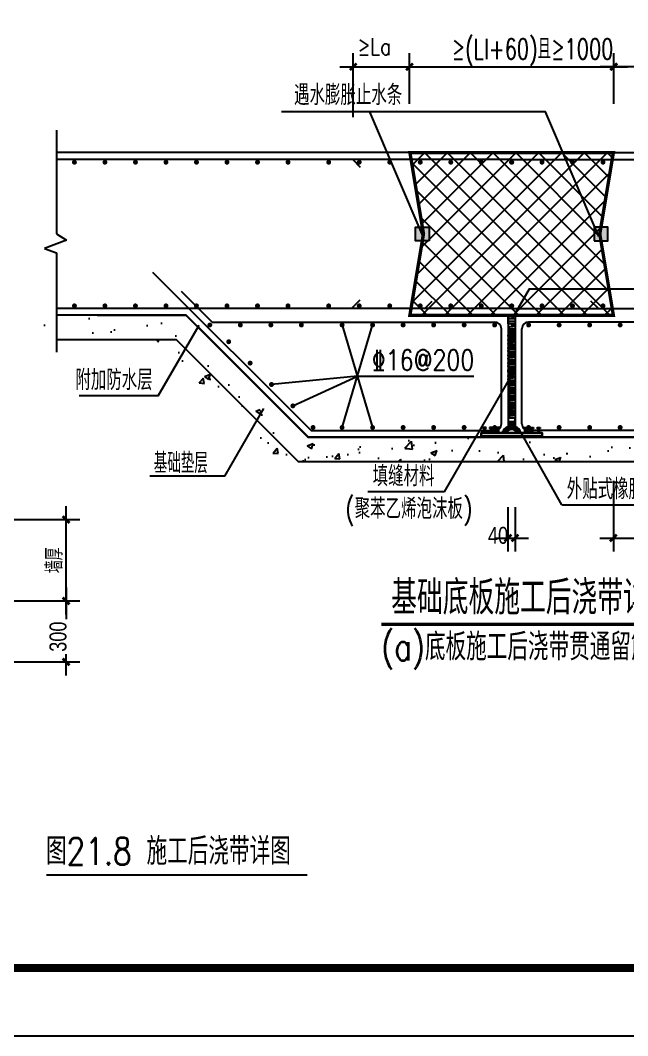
# Model space of a CAD drawing. Extents: x 1914156 to 2010983, y 1234267 to 1358917.
# Drawn here: x 1973324 to 1982281, y 1234267 to 1249247 of the extents above; entities that cross this region are included whole.
import ezdxf

# ---------------------------------------------------------------- set-up
doc = ezdxf.new("R2010")
doc.units = 0
doc.header["$LTSCALE"] = 30
doc.layers.get('0').update_dxf_attribs({"linetype": 'CONTINUOUS'})
for name, color, linetype in [('S-DIM&TEXT', 3, 'CONTINUOUS'), ('S-line', 7, 'CONTINUOUS'), ('S-LINE-THIN', 253, 'CONTINUOUS'), ('S-REBAR', 1, 'CONTINUOUS'), ('S-SECTION', 3, 'CONTINUOUS'), ('S-SOLID', 42, 'CONTINUOUS'), ('S-图名', 2, 'CONTINUOUS'), ('S-图名线', 1, 'CONTINUOUS'), ('s-图框', 7, 'CONTINUOUS'), ('图框', 85, 'CONTINUOUS')]:
    doc.layers.add(name, color=color, linetype=linetype)
doc.styles.add('TJ03', font='tj03-romans1.shx', dxfattribs={"width": 0.8, "bigfont": 'tj-hztxt1.shx'})
doc.styles.add('TJ1', font='tj-romans1.shx', dxfattribs={"width": 0.75, "bigfont": 'tjhztxt.shx'})
doc.dimstyles.new('D100', dxfattribs={"dimscale": 0, "dimtxt": 250, "dimasz": 100, "dimexe": 200, "dimexo": 50, "dimgap": 50, "dimtad": 1, "dimdec": 0, "dimzin": 0, "dimdsep": 46, "dimtxsty": 'TJ03', "dimblk": 'ARCHTICK', "dimblk1": 'ARCHTICK', "dimblk2": 'ARCHTICK', "dimsah": 1, "dimcen": 0, "dimdle": 200, "dimclrd": 256, "dimclre": 256, "dimclrt": 256, "dimadec": 0, "dimazin": 0, "dimtfac": 1, "dimtdec": 0, "dimtix": 1, "dimtmove": 2, "dimatfit": 3, "dimldrblk": 'ARCHTICK', "dimfxl": 0, "dimtolj": 1, "dimtzin": 0, "dimarcsym": 0})
pattern_1 = [(0, (1894931.064, 1214874.4186), (0, 6.985), [5.08, -1.905]), (90, (1894931.064, 1214874.4186), (-6.985, 4e-16), [5.08, -1.905])]
pattern_2 = [(180, (2066207.527, 1214874.4186), (0, 6.985), [5.08, -1.905]), (90, (2066207.527, 1214874.4186), (6.985, 4e-16), [5.08, -1.905])]

# ---------------------------------------------------------------- blocks, each defined once
blk = doc.blocks.new('TJAD_TK_A1')
at = {"layer": '图框'}
blk.add_line((500.38, 356.45), (1341.38, 356.45), dxfattribs=at)
at = {"layer": '图框', "const_width": 1.2}
blk.add_lwpolyline([(1331.38, 940.45), (525.38, 940.45), (525.38, 366.45), (1331.38, 366.45)], close=True, dxfattribs=at)
blk = doc.blocks.new('_ArchTick')
at = {"color": 0, "linetype": 'ByBlock', "const_width": 0.4}
blk.add_lwpolyline([(-0.5, -0.5), (0.5, 0.5)], dxfattribs=at)
blk = doc.blocks.new('*D187')
at = {"layer": 'S-DIM&TEXT', "lineweight": -2}
for p, q in [((1982070, 1242453), (1982070, 1241409)), ((1983570, 1242453), (1983570, 1241409)), ((1981870, 1241609), (1983770, 1241609))]:
    blk.add_line(p, q, dxfattribs=at)
at = {"layer": 'S-DIM&TEXT', "lineweight": -2, "xscale": 100, "yscale": 100, "zscale": 100, "rotation": 180}
blk.add_blockref('_ArchTick', (1982070, 1241609), dxfattribs=at)
at = {"layer": 'S-DIM&TEXT', "lineweight": -2, "xscale": 100, "yscale": 100, "zscale": 100}
blk.add_blockref('_ArchTick', (1983570, 1241609), dxfattribs=at)
at = {"layer": 'S-DIM&TEXT', "insert": (1982820, 1241784), "char_height": 250, "attachment_point": 5, "style": 'TJ03'}
blk.add_mtext('\\A1;500', dxfattribs=at)
blk = doc.blocks.new('DONUT1')
at = {"layer": 'S-REBAR', "const_width": 36}
blk.add_lwpolyline([(-18, 0, 1), (18, 0, 1)], format="xyb", close=True, dxfattribs=at)
blk = doc.blocks.new('*D188')
at = {"layer": 'S-DIM&TEXT', "lineweight": -2}
for p, q in [((1979063, 1248207), (1979063, 1248761)), ((1982076, 1248207), (1982076, 1248761)), ((1978863, 1248561), (1982276, 1248561))]:
    blk.add_line(p, q, dxfattribs=at)
at = {"layer": 'S-DIM&TEXT', "lineweight": -2, "xscale": 100, "yscale": 100, "zscale": 100, "rotation": 180}
blk.add_blockref('_ArchTick', (1979063, 1248561), dxfattribs=at)
at = {"layer": 'S-DIM&TEXT', "lineweight": -2, "xscale": 100, "yscale": 100, "zscale": 100}
blk.add_blockref('_ArchTick', (1982076, 1248561), dxfattribs=at)
blk = doc.blocks.new('*D189')
at = {"layer": 'S-DIM&TEXT', "lineweight": -2}
for p, q in [((1978234, 1247817), (1978234, 1248761)), ((1979063, 1248016), (1979063, 1248761)), ((1978034, 1248561), (1979263, 1248561))]:
    blk.add_line(p, q, dxfattribs=at)
at = {"layer": 'S-DIM&TEXT', "lineweight": -2, "xscale": 100, "yscale": 100, "zscale": 100, "rotation": 180}
blk.add_blockref('_ArchTick', (1978234, 1248561), dxfattribs=at)
at = {"layer": 'S-DIM&TEXT', "lineweight": -2, "xscale": 100, "yscale": 100, "zscale": 100}
blk.add_blockref('_ArchTick', (1979063, 1248561), dxfattribs=at)
blk = doc.blocks.new('*D190')
at = {"layer": 'S-DIM&TEXT', "lineweight": -2}
for p, q in [((1982076, 1248016), (1982076, 1248761)), ((1982905, 1247817), (1982905, 1248761)), ((1983105, 1248561), (1981876, 1248561))]:
    blk.add_line(p, q, dxfattribs=at)
at = {"layer": 'S-DIM&TEXT', "lineweight": -2, "xscale": 100, "yscale": 100, "zscale": 100, "rotation": 180}
blk.add_blockref('_ArchTick', (1982076, 1248561), dxfattribs=at)
at = {"layer": 'S-DIM&TEXT', "lineweight": -2, "xscale": 100, "yscale": 100, "zscale": 100}
blk.add_blockref('_ArchTick', (1982905, 1248561), dxfattribs=at)
blk = doc.blocks.new('*D193')
at = {"layer": 'S-DIM&TEXT', "lineweight": -2}
for p, q in [((1980515, 1242066), (1980515, 1241409)), ((1980620, 1242066), (1980620, 1241409)), ((1980315, 1241609), (1980820, 1241609))]:
    blk.add_line(p, q, dxfattribs=at)
at = {"layer": 'S-DIM&TEXT', "lineweight": -2, "xscale": 100, "yscale": 100, "zscale": 100, "rotation": 180}
blk.add_blockref('_ArchTick', (1980515, 1241609), dxfattribs=at)
at = {"layer": 'S-DIM&TEXT', "lineweight": -2, "xscale": 100, "yscale": 100, "zscale": 100}
blk.add_blockref('_ArchTick', (1980620, 1241609), dxfattribs=at)
at = {"layer": 'S-DIM&TEXT', "insert": (1980369, 1241647), "char_height": 250, "attachment_point": 5, "style": 'TJ03'}
blk.add_mtext('\\A1;40', dxfattribs=at)
blk = doc.blocks.new('*D168')
at = {"layer": 'S-DIM&TEXT', "lineweight": -2}
for p, q in [((1974000, 1240881), (1974000, 1240411)), ((1974000, 1239581), (1974000, 1239896)), ((1970381, 1239781), (1974200, 1239781))]:
    blk.add_line(p, q, dxfattribs=at)
at = {"layer": 'S-DIM&TEXT', "lineweight": -2, "xscale": 100, "yscale": 100, "zscale": 100}
for p, rotation in [((1974000, 1240681), 90), ((1974000, 1239781), 270)]:
    blk.add_blockref('_ArchTick', p, dxfattribs=dict(at, rotation=rotation))
at = {"layer": 'S-DIM&TEXT', "insert": (1973881, 1240154), "char_height": 250, "attachment_point": 5, "rotation": 90, "style": 'TJ03'}
blk.add_mtext('\\A1;300', dxfattribs=at)
blk = doc.blocks.new('*D169')
at = {"layer": 'S-DIM&TEXT', "lineweight": -2}
for p, q in [((1974000, 1240481), (1974000, 1242081)), ((1973195, 1241881), (1974200, 1241881)), ((1973195, 1240681), (1974200, 1240681))]:
    blk.add_line(p, q, dxfattribs=at)
at = {"layer": 'S-DIM&TEXT', "lineweight": -2, "xscale": 100, "yscale": 100, "zscale": 100}
for p, rotation in [((1974000, 1241881), 90), ((1974000, 1240681), 270)]:
    blk.add_blockref('_ArchTick', p, dxfattribs=dict(at, rotation=rotation))
at = {"layer": 'S-DIM&TEXT', "insert": (1973825, 1241281), "char_height": 250, "attachment_point": 5, "rotation": 90, "style": 'TJ03'}
blk.add_mtext('\\A1;墙厚', dxfattribs=at)

msp = doc.modelspace()

# ---------------------------------------------------------------- hatches: boundary and pattern name
at = {"layer": 'S-SOLID'}
h = msp.add_hatch(dxfattribs=at)
h.set_pattern_fill('ANSI37', color=256, scale=75, style=0)
h.set_pattern_definition([(45, (1899136.6, 1402875.36), (-168.3798, 168.3798), []), (135, (1899136.6, 1402875.36), (-168.3798, -168.3798), [])])
h.paths.add_polyline_path([(1980569.7, 1244895.4), (1982069.7, 1244895.4), (1981869.7, 1246095.6), (1982069.7, 1247295.6), (1980569.7, 1247295.6), (1979069.7, 1247295.6), (1979269.6, 1246095.6), (1979069.7, 1244895.4)])
h = msp.add_hatch(dxfattribs=at)
h.set_pattern_fill('AR-CONC', color=256, scale=50, style=0)
h.set_pattern_definition([(50, (1899136.6, 1402875), (9109.23, -796.95), [952.5, -10477.5]), (355, (1899137, 1402875), (-1762.14, 9552.83), [762, -8382]), (100.451, (1899896, 1402809), (7347.13, 8755.83), [809.5, -8904.5]), (46.184, (1899137, 1405415), (13553.95, -2102.1), [1428.75, -15716.25]), (96.636, (1900266, 1405240), (11870.2, 12371.3), [1214.25, -13356.75]), (351.184, (1899137, 1405415), (11870.2, 12371.3), [1143, -12573]), (21, (1900406.6, 1404780), (7580.74, -5113.28), [952.5, -10477.5]), (326, (1900407, 1404780), (3090.1, 9209.4), [762, -8382]), (71.4514, (1901038, 1404354), (10670.82, 4096.14), [809.5, -8904.5]), (37.5, (1899136.6, 1402875.4), (154.43, 4227.75), [0, -8280.4, 0, -8509, 0, -8413.75]), (7.5, (1899136.6, 1402875.4), (3340.98, 5009.03), [0, -4851.4, 0, -8089.9, 0, -3206.75]), (327.5, (1896304.5, 1402875.4), (6779.53, -286.44), [0, -3175, 0, -9906, 0, -13144.5]), (317.5, (1895034.5, 1402875.4), (7406.46, 1271.32), [0, -4127.5, 0, -6578.6, 0, -9334.5])])
h.paths.add_polyline_path([(1980569.7, 1243095.6), (1977269.7, 1243095.6), (1975469.7, 1244895.4), (1973555.8, 1244895.4), (1973556.1, 1244535.4), (1975320.6, 1244535.6), (1977120.6, 1242735.6), (1980569.7, 1242735.6), (1984018.8, 1242735.6), (1985818.7, 1244535.6), (1987583.3, 1244535.4), (1987583.5, 1244895.4), (1985669.6, 1244895.4), (1983869.6, 1243095.6)])
h = msp.add_hatch(dxfattribs=at)
h.set_pattern_fill('AR-CONC', color=256, scale=5, style=0)
h.set_pattern_definition([(50, (1899136.6, 1402875.36), (910.9233, -79.6954), [95.25, -1047.75]), (355, (1899136.6, 1402875.4), (-176.214, 955.283), [76.2, -838.2]), (100.451, (1899212.5, 1402868.7), (734.7125, 875.5834), [80.95, -890.45]), (46.1842, (1899136.6, 1403129.4), (1355.395, -210.2116), [142.875, -1571.625]), (96.6356, (1899249.6, 1403111.8), (1187.021, 1237.128), [121.425, -1335.675]), (351.184, (1899136.6, 1403129.4), (1187.023, 1237.126), [114.3, -1257.3]), (21, (1899263.6, 1403065.86), (758.0744, -511.3276), [95.25, -1047.75]), (326, (1899263.6, 1403065.9), (309.01, 920.94), [76.2, -838.2]), (71.4514, (1899326.8, 1403023.25), (1067.0825, 409.6143), [80.95, -890.45]), (37.5, (1899136.6, 1402875.36), (15.443, 422.7752), [0, -828.04, 0, -850.9, 0, -841.375]), (7.5, (1899136.6, 1402875.36), (334.0983, 500.9029), [0, -485.14, 0, -808.99, 0, -320.675]), (327.5, (1898853.4, 1402875.36), (677.953, -28.6437), [0, -317.5, 0, -990.6, 0, -1314.45]), (317.5, (1898726.4, 1402875.36), (740.646, 127.1325), [0, -412.75, 0, -657.86, 0, -933.45])])
h.paths.add_polyline_path([(1980569.7, 1243095.6), (1977269.7, 1243095.6), (1975469.7, 1244895.4), (1973555.8, 1244895.4), (1973556.1, 1244535.4), (1975320.6, 1244535.6), (1977120.6, 1242735.6), (1980569.7, 1242735.6), (1984018.8, 1242735.6), (1985818.7, 1244535.6), (1987583.3, 1244535.4), (1987583.5, 1244895.4), (1985669.6, 1244895.4), (1983869.6, 1243095.6)])
h = msp.add_hatch(dxfattribs=at)
h.set_pattern_fill('DOTS', color=4, scale=100, style=0)
h.set_pattern_definition([(180, (2036986.617, 1320760.2266), (-3.125, 6.25), [0, -6.25])])
h.paths.add_polyline_path([(1980517, 1244885.6), (1980622.3, 1244885.6), (1980622.3, 1244764.4), (1980595.3, 1244764.4), (1980583.7, 1244767.7), (1980554, 1244764.4), (1980517, 1244764.4)])
h = msp.add_hatch(dxfattribs=at)
h.set_pattern_fill('DOTS', color=4, scale=100, style=0)
h.set_pattern_definition([(7e-15, (1924152.724, 1320760.2266), (3.125, 6.25), [0, -6.25])])
h.paths.add_polyline_path([(1980622.3, 1244885.6), (1980517, 1244885.6), (1980517, 1244764.4), (1980544.1, 1244764.4), (1980555.6, 1244767.7), (1980585.3, 1244764.4), (1980622.3, 1244764.4)])
h = msp.add_hatch(dxfattribs=at)
h.set_pattern_fill('ANGLE', color=256, style=0)
h.set_pattern_definition(pattern_1)
h.paths.add_polyline_path([(1980192.5, 1243238.6), (1980145.9, 1243238.6), (1980145.9, 1243223), (1980192.5, 1243223)])
h = msp.add_hatch(dxfattribs=at)
h.set_pattern_fill('ANGLE', color=256, style=0)
h.set_pattern_definition(pattern_1)
h.paths.add_polyline_path([(1980176.9, 1243223), (1980161.5, 1243223), (1980161.5, 1243160.6), (1980176.9, 1243160.6)])
h = msp.add_hatch(dxfattribs=at)
h.set_pattern_fill('ANGLE', color=256, style=0)
h.set_pattern_definition(pattern_1)
h.paths.add_polyline_path([(1980345.9, 1243238.6), (1980345.9, 1243223), (1980392.7, 1243223), (1980392.7, 1243238.6)])
h.paths.add_polyline_path([(1980345.7, 1243238.6), (1980345.7, 1243223), (1980392.5, 1243223), (1980392.5, 1243238.6)])
h.paths.add_polyline_path([(1980292.5, 1243238.6), (1980245.7, 1243238.6), (1980245.7, 1243223), (1980292.5, 1243223)])
h.paths.add_polyline_path([(1980292.7, 1243238.6), (1980245.9, 1243238.6), (1980245.9, 1243223), (1980292.7, 1243223)])
edge = h.paths.add_edge_path()
edge.add_line((1980377.1, 1243223), (1980377.1, 1243160.6))
edge.add_line((1980361.5, 1243223), (1980361.5, 1243160.6))
edge.add_line((1980376.9, 1243223), (1980376.9, 1243160.6))
edge.add_line((1980361.3, 1243223), (1980361.3, 1243160.6))
edge.add_line((1980261.3, 1243223), (1980261.3, 1243160.6))
edge.add_line((1980276.9, 1243223), (1980276.9, 1243160.6))
edge.add_line((1980261.5, 1243223), (1980261.5, 1243160.6))
edge.add_line((1980277.1, 1243223), (1980277.1, 1243160.6))
h = msp.add_hatch(dxfattribs=at)
h.set_pattern_fill('ANGLE', color=256, style=0)
h.set_pattern_definition(pattern_1)
h.paths.add_polyline_path([(1980292.5, 1243238.6), (1980245.9, 1243238.6), (1980245.9, 1243223), (1980292.5, 1243223)])
h = msp.add_hatch(dxfattribs=at)
h.set_pattern_fill('ANGLE', color=256, style=0)
h.set_pattern_definition(pattern_1)
h.paths.add_polyline_path([(1980276.9, 1243223), (1980261.5, 1243223), (1980261.5, 1243160.6), (1980276.9, 1243160.6)])
h = msp.add_hatch(dxfattribs=at)
h.set_pattern_fill('ANGLE', color=256, style=0)
h.set_pattern_definition(pattern_1)
h.paths.add_polyline_path([(1980392.5, 1243238.6), (1980345.9, 1243238.6), (1980345.9, 1243223), (1980392.5, 1243223)])
h = msp.add_hatch(dxfattribs=at)
h.set_pattern_fill('ANGLE', color=256, style=0)
h.set_pattern_definition(pattern_1)
h.paths.add_polyline_path([(1980376.9, 1243223), (1980361.5, 1243223), (1980361.5, 1243160.6), (1980376.9, 1243160.6)])
h = msp.add_hatch(dxfattribs=at)
h.set_pattern_fill('ANGLE', color=256, style=0)
h.set_pattern_definition(pattern_1)
h.paths.add_polyline_path([(1980597.6, 1243257.9), (1980591.8, 1243257.9), (1980564.1, 1243257.9), (1980541, 1243257.9, 0.2663174), (1980427.9, 1243160.6), (1980482.7, 1243160.6, -0.5773503), (1980655.9, 1243160.6), (1980710.7, 1243160.6, 0.2663174)])
h = msp.add_hatch(dxfattribs=at)
h.set_pattern_fill('ANGLE', color=256, style=0)
h.set_pattern_definition(pattern_2)
h.paths.add_polyline_path([(1980792.7, 1243238.6), (1980792.7, 1243223), (1980745.9, 1243223), (1980745.9, 1243238.6)])
h.paths.add_polyline_path([(1980792.9, 1243238.6), (1980792.9, 1243223), (1980746.1, 1243223), (1980746.1, 1243238.6)])
h.paths.add_polyline_path([(1980846.1, 1243238.6), (1980892.9, 1243238.6), (1980892.9, 1243223), (1980846.1, 1243223)])
h.paths.add_polyline_path([(1980845.9, 1243238.6), (1980892.7, 1243238.6), (1980892.7, 1243223), (1980845.9, 1243223)])
edge = h.paths.add_edge_path()
edge.add_line((1980761.5, 1243223), (1980761.5, 1243160.6))
edge.add_line((1980777.1, 1243223), (1980777.1, 1243160.6))
edge.add_line((1980761.7, 1243223), (1980761.7, 1243160.6))
edge.add_line((1980777.3, 1243223), (1980777.3, 1243160.6))
edge.add_line((1980877.3, 1243223), (1980877.3, 1243160.6))
edge.add_line((1980861.7, 1243223), (1980861.7, 1243160.6))
edge.add_line((1980877.1, 1243223), (1980877.1, 1243160.6))
edge.add_line((1980861.5, 1243223), (1980861.5, 1243160.6))
h = msp.add_hatch(dxfattribs=at)
h.set_pattern_fill('ANGLE', color=256, style=0)
h.set_pattern_definition(pattern_2)
h.paths.add_polyline_path([(1980746.1, 1243238.6), (1980792.7, 1243238.6), (1980792.7, 1243223), (1980746.1, 1243223)])
h = msp.add_hatch(dxfattribs=at)
h.set_pattern_fill('ANGLE', color=256, style=0)
h.set_pattern_definition(pattern_2)
h.paths.add_polyline_path([(1980761.7, 1243223), (1980777.1, 1243223), (1980777.1, 1243160.6), (1980761.7, 1243160.6)])
h = msp.add_hatch(dxfattribs=at)
h.set_pattern_fill('ANGLE', color=256, style=0)
h.set_pattern_definition(pattern_2)
h.paths.add_polyline_path([(1980846.1, 1243238.6), (1980892.7, 1243238.6), (1980892.7, 1243223), (1980846.1, 1243223)])
h = msp.add_hatch(dxfattribs=at)
h.set_pattern_fill('ANGLE', color=256, style=0)
h.set_pattern_definition(pattern_2)
h.paths.add_polyline_path([(1980861.7, 1243223), (1980877.1, 1243223), (1980877.1, 1243160.6), (1980861.7, 1243160.6)])
h = msp.add_hatch(dxfattribs=at)
h.set_pattern_fill('ANGLE', color=256, style=0)
h.set_pattern_definition(pattern_2)
h.paths.add_polyline_path([(1980946.1, 1243238.6), (1980992.7, 1243238.6), (1980992.7, 1243223), (1980946.1, 1243223)])
h = msp.add_hatch(dxfattribs=at)
h.set_pattern_fill('ANGLE', color=256, style=0)
h.set_pattern_definition(pattern_2)
h.paths.add_polyline_path([(1980961.7, 1243223), (1980977.1, 1243223), (1980977.1, 1243160.6), (1980961.7, 1243160.6)])
h = msp.add_hatch(dxfattribs=at)
h.set_pattern_fill('ANGLE', color=256, style=0)
h.set_pattern_definition([(0, (1894931.439, 1214859.4186), (0, 6.985), [5.08, -1.905]), (90, (1894931.439, 1214859.4186), (-6.985, 4e-16), [5.08, -1.905])])
h.paths.add_polyline_path([(1981019.3, 1243110.6), (1980119.3, 1243110.6), (1980119.3, 1243160.6), (1981019.3, 1243160.6)])

# ---------------------------------------------------------------- linework, layer by layer
at = {"layer": 'S-DIM&TEXT'}
for p, q in [((1975358.9, 1243707.2), (1975960.3, 1244748.9)), ((1978294.2, 1243995.6), (1977028.2, 1243873.9)), ((1977343.6, 1243558.6), (1978294.2, 1243995.6)), ((1978294.2, 1243995.6), (1980012.2, 1243995.6)), ((1975358.9, 1243707.2), (1974191, 1243707.2)), ((1976338.4, 1242519.2), (1976917.5, 1243522.2)), ((1981309.6, 1242097.3), (1980704.3, 1243170.6)), ((1976338.4, 1242519.2), (1975234.7, 1242519.2)), ((1981309.6, 1242097.3), (1983325, 1242097.3))]:
    msp.add_line(p, q, dxfattribs=at)
for points in [[(1979263, 1246056), (1978478.7, 1247896.3), (1977176.5, 1247896.3)], [(1981855, 1246056), (1981070.6, 1247896.3), (1978478.7, 1247896.3)], [(1980584, 1244850.2), (1980834, 1245283.2), (1983771.7, 1245283.2)], [(1978069.2, 1243240), (1978519.2, 1244751.3)], [(1978069.2, 1244751.3), (1978519.2, 1243240)], [(1980573.2, 1244020.2), (1979573.2, 1242288.2), (1978447.7, 1242288.2)]]:
    msp.add_lwpolyline(points, dxfattribs=at)
at = {"layer": 'S-line', "const_width": 50}
msp.add_lwpolyline([(1980569.7, 1244895.4), (1982069.7, 1244895.4), (1981869.7, 1246095.6), (1982069.7, 1247295.6), (1980569.7, 1247295.6), (1979069.7, 1247295.6), (1979269.6, 1246095.6), (1979069.7, 1244895.4)], close=True, dxfattribs=at)
at = {"layer": 'S-LINE-THIN'}
for p, q in [((1973855.9, 1247628.5), (1973855.9, 1246097.7)), ((1973855.9, 1246097.7), (1974004, 1246005.4)), ((1974004, 1246005.4), (1973683.1, 1245878.9)), ((1973683.1, 1245878.9), (1973855.9, 1245814.8)), ((1973855.9, 1245814.8), (1973855.9, 1244349.4))]:
    msp.add_line(p, q, dxfattribs=at)
at = {"layer": 'S-REBAR'}
for p, q in [((1980569.7, 1247193.7), (1973855.9, 1247193.7)), ((1978225.6, 1247191), (1978334.8, 1247081.8)), ((1980569.7, 1247193.7), (1987283.4, 1247193.7)), ((1975274, 1245532.4), (1977611.1, 1243195.6)), ((1975697, 1245250.9), (1976152.4, 1244795.6)), ((1978209.5, 1244995.6), (1978334.8, 1245121)), ((1980569.7, 1244995.6), (1973855.9, 1244995.6)), ((1979290.5, 1244995.6), (1979399.7, 1245104.8)), ((1980569.7, 1244995.6), (1987283.4, 1244995.6)), ((1981848.8, 1244995.6), (1981739.6, 1245104.8)), ((1976152.4, 1244795.6), (1980319.2, 1244795.6)), ((1980419.2, 1243295.6), (1980419.2, 1244695.6)), ((1980720.1, 1243295.6), (1980720.1, 1244695.6)), ((1984986.9, 1244795.6), (1980820.1, 1244795.6)), ((1977611.1, 1243195.6), (1980319.2, 1243195.6)), ((1983528.2, 1243195.6), (1980820.1, 1243195.6))]:
    msp.add_line(p, q, dxfattribs=at)
at = {"layer": 'S-REBAR', "const_width": 50}
msp.add_lwpolyline([(1978645.9, 1240335.8), (1983709.6, 1240335.8)], dxfattribs=at)
at = {"layer": 'S-REBAR'}
for centre, start, end in [((1980319.2, 1244695.6), 0, 90), ((1980820.1, 1244695.6), 90, 180), ((1980319.2, 1243295.6), 270, 0), ((1980820.1, 1243295.6), 180, 270)]:
    msp.add_arc(centre, 100, start, end, dxfattribs=at)
at = {"layer": 'S-SECTION'}
for p, q in [((1980569.7, 1247295.6), (1973855.9, 1247295.6)), ((1980569.7, 1247295.6), (1987283.4, 1247295.6)), ((1973855.9, 1244895.6), (1973863, 1244895.6)), ((1975769.7, 1244895.6), (1974080.2, 1244895.6)), ((1977569.7, 1243095.6), (1975769.7, 1244895.4)), ((1980519.2, 1244892.8), (1980519.2, 1243252)), ((1980519.5, 1244892.8), (1980519.5, 1243252.1)), ((1980619.8, 1244892.8), (1980619.8, 1243251.9)), ((1980620.1, 1244892.8), (1980620.1, 1243251.8)), ((1980569.7, 1243095.6), (1977569.7, 1243095.6)), ((1980569.7, 1243095.6), (1983569.6, 1243095.6))]:
    msp.add_line(p, q, dxfattribs=at)
at = {"layer": 'S-SOLID'}
for p, q in [((1980145.7, 1243238.6), (1980145.7, 1243223)), ((1980192.5, 1243238.6), (1980145.7, 1243238.6)), ((1980192.5, 1243223), (1980145.7, 1243223)), ((1980145.9, 1243238.6), (1980145.9, 1243223)), ((1980192.7, 1243238.6), (1980145.9, 1243238.6)), ((1980192.7, 1243223), (1980145.9, 1243223)), ((1980161.3, 1243223), (1980161.3, 1243160.6)), ((1980161.5, 1243223), (1980161.5, 1243160.6)), ((1980176.9, 1243223), (1980176.9, 1243160.6)), ((1980177.1, 1243223), (1980177.1, 1243160.6)), ((1980192.5, 1243223), (1980192.5, 1243238.6)), ((1980192.7, 1243223), (1980192.7, 1243238.6)), ((1980292.5, 1243238.6), (1980245.7, 1243238.6)), ((1980245.7, 1243238.6), (1980245.7, 1243223)), ((1980292.5, 1243223), (1980245.7, 1243223)), ((1980292.7, 1243238.6), (1980245.9, 1243238.6)), ((1980245.9, 1243238.6), (1980245.9, 1243223)), ((1980292.7, 1243223), (1980245.9, 1243223)), ((1980261.3, 1243223), (1980261.3, 1243160.6)), ((1980261.5, 1243223), (1980261.5, 1243160.6)), ((1980276.9, 1243223), (1980276.9, 1243160.6)), ((1980277.1, 1243223), (1980277.1, 1243160.6)), ((1980292.5, 1243223), (1980292.5, 1243238.6)), ((1980292.7, 1243223), (1980292.7, 1243238.6)), ((1980345.7, 1243238.6), (1980345.7, 1243223)), ((1980392.5, 1243238.6), (1980345.7, 1243238.6)), ((1980392.5, 1243223), (1980345.7, 1243223)), ((1980345.9, 1243238.6), (1980345.9, 1243223)), ((1980392.7, 1243238.6), (1980345.9, 1243238.6)), ((1980392.7, 1243223), (1980345.9, 1243223)), ((1980361.3, 1243223), (1980361.3, 1243160.6)), ((1980361.5, 1243223), (1980361.5, 1243160.6)), ((1980376.9, 1243223), (1980376.9, 1243160.6)), ((1980377.1, 1243223), (1980377.1, 1243160.6)), ((1980392.5, 1243223), (1980392.5, 1243238.6)), ((1980392.7, 1243223), (1980392.7, 1243238.6)), ((1980745.9, 1243238.6), (1980792.7, 1243238.6)), ((1980745.9, 1243223), (1980745.9, 1243238.6)), ((1980745.9, 1243223), (1980792.7, 1243223)), ((1980746.1, 1243238.6), (1980792.9, 1243238.6)), ((1980746.1, 1243223), (1980746.1, 1243238.6)), ((1980746.1, 1243223), (1980792.9, 1243223)), ((1980761.5, 1243223), (1980761.5, 1243160.6)), ((1980761.7, 1243223), (1980761.7, 1243160.6)), ((1980777.1, 1243223), (1980777.1, 1243160.6)), ((1980777.3, 1243223), (1980777.3, 1243160.6)), ((1980792.7, 1243238.6), (1980792.7, 1243223)), ((1980792.9, 1243238.6), (1980792.9, 1243223)), ((1980845.9, 1243223), (1980845.9, 1243238.6)), ((1980845.9, 1243238.6), (1980892.7, 1243238.6)), ((1980845.9, 1243223), (1980892.7, 1243223)), ((1980846.1, 1243223), (1980846.1, 1243238.6)), ((1980846.1, 1243238.6), (1980892.9, 1243238.6)), ((1980846.1, 1243223), (1980892.9, 1243223)), ((1980861.5, 1243223), (1980861.5, 1243160.6)), ((1980861.7, 1243223), (1980861.7, 1243160.6)), ((1980877.1, 1243223), (1980877.1, 1243160.6)), ((1980877.3, 1243223), (1980877.3, 1243160.6)), ((1980892.7, 1243238.6), (1980892.7, 1243223)), ((1980892.9, 1243238.6), (1980892.9, 1243223)), ((1980945.9, 1243238.6), (1980992.7, 1243238.6)), ((1980945.9, 1243223), (1980945.9, 1243238.6)), ((1980945.9, 1243223), (1980992.7, 1243223)), ((1980946.1, 1243238.6), (1980992.9, 1243238.6)), ((1980946.1, 1243223), (1980946.1, 1243238.6)), ((1980946.1, 1243223), (1980992.9, 1243223)), ((1980961.5, 1243223), (1980961.5, 1243160.6)), ((1980961.7, 1243223), (1980961.7, 1243160.6)), ((1980977.1, 1243223), (1980977.1, 1243160.6)), ((1980977.3, 1243223), (1980977.3, 1243160.6)), ((1980992.7, 1243238.6), (1980992.7, 1243223)), ((1980992.9, 1243238.6), (1980992.9, 1243223)), ((1980161.3, 1243160.6), (1980176.9, 1243160.6)), ((1980161.5, 1243160.6), (1980177.1, 1243160.6)), ((1980261.3, 1243160.6), (1980276.9, 1243160.6)), ((1980261.5, 1243160.6), (1980277.1, 1243160.6)), ((1980361.3, 1243160.6), (1980376.9, 1243160.6)), ((1980361.5, 1243160.6), (1980377.1, 1243160.6)), ((1980777.1, 1243160.6), (1980761.5, 1243160.6)), ((1980777.3, 1243160.6), (1980761.7, 1243160.6)), ((1980877.1, 1243160.6), (1980861.5, 1243160.6)), ((1980877.3, 1243160.6), (1980861.7, 1243160.6)), ((1980977.1, 1243160.6), (1980961.5, 1243160.6)), ((1980977.3, 1243160.6), (1980961.7, 1243160.6))]:
    msp.add_line(p, q, dxfattribs=at)
for points in [[(1980569.7, 1244895.6), (1979069.7, 1244895.4), (1979269.6, 1246095.6), (1979069.7, 1247295.6), (1980569.7, 1247295.6)], [(1980569.7, 1244895.6), (1982069.7, 1244895.4), (1981869.7, 1246095.6), (1982069.7, 1247295.6), (1980569.7, 1247295.6)], [(1980562.6, 1244753.2), (1980564.2, 1244752.9), (1980588, 1244756.9), (1980607.8, 1244756.9), (1980611.8, 1244741.1), (1980599.9, 1244729.2), (1980584, 1244725.2), (1980560.3, 1244725.2), (1980536.5, 1244721.3), (1980524.6, 1244721.3), (1980516.7, 1244705.4), (1980532.5, 1244697.5), (1980564.2, 1244697.5), (1980588, 1244697.5), (1980607.8, 1244697.5), (1980615.7, 1244673.7), (1980599.9, 1244665.8), (1980568.2, 1244661.8), (1980552.3, 1244661.8), (1980532.5, 1244661.8), (1980520.6, 1244657.9), (1980516.7, 1244642), (1980548.4, 1244642), (1980576.1, 1244642), (1980603.9, 1244642), (1980619.7, 1244646)], [(1980531.7, 1244643.2), (1980539.7, 1244642), (1980563.4, 1244638.1), (1980587.2, 1244642), (1980607, 1244642), (1980611, 1244626.2), (1980599.1, 1244614.3), (1980583.3, 1244610.4), (1980559.5, 1244610.4), (1980535.7, 1244606.4), (1980523.8, 1244606.4), (1980515.9, 1244590.6), (1980531.7, 1244582.6), (1980563.4, 1244582.6), (1980587.2, 1244582.6), (1980607, 1244582.6), (1980615, 1244558.9), (1980599.1, 1244550.9), (1980567.4, 1244547), (1980551.5, 1244547), (1980531.7, 1244547), (1980519.8, 1244543), (1980515.9, 1244527.2), (1980547.6, 1244527.2), (1980575.3, 1244527.2), (1980603.1, 1244527.2), (1980618.9, 1244531.1)], [(1980531.7, 1244528.3), (1980539.7, 1244527.2), (1980563.4, 1244523.2), (1980587.2, 1244527.2), (1980607, 1244527.2), (1980611, 1244511.3), (1980599.1, 1244499.5), (1980583.3, 1244495.5), (1980559.5, 1244495.5), (1980535.7, 1244491.5), (1980523.8, 1244491.5), (1980515.9, 1244475.7), (1980531.7, 1244467.8), (1980563.4, 1244467.8), (1980587.2, 1244467.8), (1980607, 1244467.8), (1980615, 1244444), (1980599.1, 1244436.1), (1980567.4, 1244432.1), (1980551.5, 1244432.1), (1980531.7, 1244432.1), (1980519.8, 1244428.2), (1980515.9, 1244412.3), (1980547.6, 1244412.3), (1980575.3, 1244412.3), (1980603.1, 1244412.3), (1980618.9, 1244416.3)], [(1980607.7, 1244643.2), (1980599.7, 1244642), (1980575.9, 1244638.1), (1980552.1, 1244642), (1980532.3, 1244642), (1980528.3, 1244626.2), (1980540.2, 1244614.3), (1980556.1, 1244610.4), (1980579.9, 1244610.4), (1980603.6, 1244606.4), (1980615.5, 1244606.4), (1980623.5, 1244590.6), (1980607.6, 1244582.6), (1980575.9, 1244582.6), (1980552.1, 1244582.6), (1980532.3, 1244582.6), (1980524.4, 1244558.9), (1980540.2, 1244550.9), (1980571.9, 1244547), (1980587.8, 1244547), (1980607.6, 1244547), (1980619.5, 1244543), (1980623.5, 1244527.2), (1980591.8, 1244527.2), (1980564, 1244527.2), (1980536.3, 1244527.2), (1980520.4, 1244531.1)], [(1980531.7, 1244416.4), (1980539.7, 1244415.2), (1980563.4, 1244411.3), (1980587.2, 1244415.2), (1980607, 1244415.2), (1980611, 1244399.4), (1980599.1, 1244387.5), (1980583.3, 1244383.6), (1980559.5, 1244383.6), (1980535.7, 1244379.6), (1980523.8, 1244379.6), (1980515.9, 1244363.8), (1980531.7, 1244355.8), (1980563.4, 1244355.8), (1980587.2, 1244355.8), (1980607, 1244355.8), (1980615, 1244332.1), (1980599.1, 1244324.1), (1980567.4, 1244320.2), (1980551.5, 1244320.2), (1980531.7, 1244320.2), (1980519.8, 1244316.2), (1980515.9, 1244300.4), (1980547.6, 1244300.4), (1980575.3, 1244300.4), (1980603.1, 1244300.4), (1980618.9, 1244304.3)], [(1980531.7, 1244305.5), (1980539.7, 1244304.3), (1980563.4, 1244300.4), (1980587.2, 1244304.3), (1980607, 1244304.3), (1980611, 1244288.5), (1980599.1, 1244276.6), (1980583.3, 1244272.7), (1980559.5, 1244272.7), (1980535.7, 1244268.7), (1980523.8, 1244268.7), (1980515.9, 1244252.9), (1980531.7, 1244244.9), (1980563.4, 1244244.9), (1980587.2, 1244244.9), (1980607, 1244244.9), (1980615, 1244221.2), (1980599.1, 1244213.2), (1980567.4, 1244209.3), (1980551.5, 1244209.3), (1980531.7, 1244209.3), (1980519.8, 1244205.3), (1980515.9, 1244189.5), (1980547.6, 1244189.5), (1980575.3, 1244189.5), (1980603.1, 1244189.5), (1980618.9, 1244193.4)], [(1980531.7, 1244194.6), (1980539.7, 1244193.4), (1980563.4, 1244189.5), (1980587.2, 1244193.4), (1980607, 1244193.4), (1980611, 1244177.6), (1980599.1, 1244165.7), (1980583.3, 1244161.8), (1980559.5, 1244161.8), (1980535.7, 1244157.8), (1980523.8, 1244157.8), (1980515.9, 1244142), (1980531.7, 1244134), (1980563.4, 1244134), (1980587.2, 1244134), (1980607, 1244134), (1980615, 1244110.3), (1980599.1, 1244102.3), (1980567.4, 1244098.4), (1980551.5, 1244098.4), (1980531.7, 1244098.4), (1980519.8, 1244094.4), (1980515.9, 1244078.6), (1980547.6, 1244078.6), (1980575.3, 1244078.6), (1980603.1, 1244078.6), (1980618.9, 1244082.5)], [(1980531.7, 1244111.4), (1980539.7, 1244110.3), (1980563.4, 1244106.3), (1980587.2, 1244110.3), (1980607, 1244110.3), (1980611, 1244094.4), (1980599.1, 1244082.5), (1980583.3, 1244078.6), (1980559.5, 1244078.6), (1980535.7, 1244074.6), (1980523.8, 1244074.6), (1980515.9, 1244058.8), (1980531.7, 1244050.9), (1980563.4, 1244050.9), (1980587.2, 1244050.9), (1980607, 1244050.9), (1980615, 1244027.1), (1980599.1, 1244019.2), (1980567.4, 1244015.2), (1980551.5, 1244015.2), (1980531.7, 1244015.2), (1980519.8, 1244011.2), (1980515.9, 1243995.4), (1980547.6, 1243995.4), (1980575.3, 1243995.4), (1980603.1, 1243995.4), (1980618.9, 1243999.4)], [(1980531.7, 1243999.5), (1980539.7, 1243998.3), (1980563.4, 1243994.4), (1980587.2, 1243998.3), (1980607, 1243998.3), (1980611, 1243982.5), (1980599.1, 1243970.6), (1980583.3, 1243966.6), (1980559.5, 1243966.6), (1980535.7, 1243962.7), (1980523.8, 1243962.7), (1980515.9, 1243946.8), (1980531.7, 1243938.9), (1980563.4, 1243938.9), (1980587.2, 1243938.9), (1980607, 1243938.9), (1980615, 1243915.2), (1980599.1, 1243907.2), (1980567.4, 1243903.3), (1980551.5, 1243903.3), (1980531.7, 1243903.3), (1980519.8, 1243899.3), (1980515.9, 1243883.5), (1980547.6, 1243883.5), (1980575.3, 1243883.5), (1980603.1, 1243883.5), (1980618.9, 1243887.4)], [(1980537.3, 1243887.5), (1980545.3, 1243886.4), (1980569.1, 1243882.4), (1980592.9, 1243886.4), (1980612.7, 1243886.4), (1980616.7, 1243870.5), (1980604.8, 1243858.7), (1980588.9, 1243854.7), (1980565.1, 1243854.7), (1980541.4, 1243850.7), (1980529.5, 1243850.7), (1980521.5, 1243834.9), (1980537.4, 1243827), (1980569.1, 1243827), (1980592.9, 1243827), (1980612.7, 1243827), (1980620.6, 1243803.2), (1980604.8, 1243795.3), (1980573.1, 1243791.3), (1980557.2, 1243791.3), (1980537.4, 1243791.3), (1980525.5, 1243787.4), (1980521.5, 1243771.5), (1980553.2, 1243771.5), (1980581, 1243771.5), (1980608.7, 1243771.5), (1980624.6, 1243775.5)], [(1980537.9, 1243776.6), (1980545.9, 1243775.5), (1980569.7, 1243771.5), (1980593.5, 1243775.5), (1980613.3, 1243775.5), (1980617.2, 1243759.6), (1980605.3, 1243747.8), (1980589.5, 1243743.8), (1980565.7, 1243743.8), (1980541.9, 1243739.8), (1980530, 1243739.8), (1980522.1, 1243724), (1980538, 1243716.1), (1980569.7, 1243716.1), (1980593.5, 1243716.1), (1980613.3, 1243716.1), (1980621.2, 1243692.3), (1980605.3, 1243684.4), (1980573.6, 1243680.4), (1980557.8, 1243680.4), (1980538, 1243680.4), (1980526.1, 1243676.5), (1980522.1, 1243660.6), (1980553.8, 1243660.6), (1980581.6, 1243660.6), (1980609.3, 1243660.6), (1980625.2, 1243664.6)], [(1980537.9, 1243665.7), (1980545.9, 1243664.6), (1980569.7, 1243660.6), (1980593.5, 1243664.6), (1980613.3, 1243664.6), (1980617.2, 1243648.7), (1980605.3, 1243636.9), (1980589.5, 1243632.9), (1980565.7, 1243632.9), (1980541.9, 1243628.9), (1980530, 1243628.9), (1980522.1, 1243613.1), (1980538, 1243605.2), (1980569.7, 1243605.2), (1980593.5, 1243605.2), (1980613.3, 1243605.2), (1980621.2, 1243581.4), (1980605.3, 1243573.5), (1980573.6, 1243569.5), (1980557.8, 1243569.5), (1980538, 1243569.5), (1980526.1, 1243565.6), (1980522.1, 1243549.7), (1980553.8, 1243549.7), (1980581.6, 1243549.7), (1980609.3, 1243549.7), (1980625.2, 1243553.7)], [(1980537.9, 1243554.8), (1980545.9, 1243553.6), (1980569.7, 1243549.7), (1980593.5, 1243553.6), (1980613.3, 1243553.6), (1980617.2, 1243537.8), (1980605.3, 1243525.9), (1980589.5, 1243522), (1980565.7, 1243522), (1980541.9, 1243518), (1980530, 1243518), (1980522.1, 1243502.1), (1980538, 1243494.2), (1980569.7, 1243494.2), (1980593.5, 1243494.2), (1980613.3, 1243494.2), (1980621.2, 1243470.5), (1980605.3, 1243462.5), (1980573.6, 1243458.6), (1980557.8, 1243458.6), (1980538, 1243458.6), (1980526.1, 1243454.6), (1980522.1, 1243438.8), (1980553.8, 1243438.8), (1980581.6, 1243438.8), (1980609.3, 1243438.8), (1980625.2, 1243442.7)], [(1980537.9, 1243444), (1980545.9, 1243442.8), (1980569.7, 1243438.9), (1980593.5, 1243442.8), (1980613.3, 1243442.8), (1980617.2, 1243427), (1980605.3, 1243415.1), (1980589.5, 1243411.1), (1980565.7, 1243411.1), (1980541.9, 1243407.2), (1980530, 1243407.2), (1980522.1, 1243391.3), (1980538, 1243383.4), (1980569.7, 1243383.4), (1980593.5, 1243383.4), (1980613.3, 1243383.4), (1980621.2, 1243334.6), (1980605.3, 1243326.7), (1980573.6, 1243322.8), (1980557.8, 1243322.8), (1980538, 1243322.8), (1980526.1, 1243318.8), (1980522.1, 1243328), (1980553.8, 1243328), (1980581.6, 1243328), (1980609.3, 1243328), (1980625.2, 1243331.9)], [(1980607.7, 1243305.1), (1980599.8, 1243303.9), (1980576, 1243300), (1980552.2, 1243303.9), (1980532.4, 1243303.9), (1980528.4, 1243288.1), (1980540.3, 1243301.2), (1980556.2, 1243297.2), (1980579.9, 1243297.2), (1980603.7, 1243293.3), (1980615.6, 1243293.3), (1980623.5, 1243277.4), (1980607.7, 1243269.5), (1980576, 1243269.5), (1980552.2, 1243269.5), (1980532.4, 1243269.5), (1980524.4, 1243245.7), (1980540.3, 1243237.8), (1980572, 1243233.9), (1980587.9, 1243233.9), (1980607.7, 1243233.9), (1980619.6, 1243229.9), (1980623.5, 1243214.1), (1980591.8, 1243214.1), (1980564.1, 1243214.1), (1980536.3, 1243214.1), (1980520.5, 1243218)]]:
    msp.add_lwpolyline(points, dxfattribs=at)
for points in [[(1979352.8, 1245995.6), (1979152.8, 1245995.6), (1979152.8, 1246195.6), (1979352.8, 1246195.6)], [(1981786.4, 1245995.6), (1981986.4, 1245995.6), (1981986.4, 1246195.6), (1981786.4, 1246195.6)], [(1980569.7, 1243095.6), (1977569.7, 1243095.6), (1975769.7, 1244895.4), (1973855.8, 1244895.4), (1973856.1, 1244535.4), (1975620.6, 1244535.6), (1977420.6, 1242735.6), (1980569.7, 1242735.6), (1983718.8, 1242735.6), (1985518.7, 1244535.6), (1987283.3, 1244535.4), (1987283.5, 1244895.4), (1985369.6, 1244895.4), (1983569.6, 1243095.6)], [(1980519.5, 1244892.8), (1980621, 1244892.8), (1980621, 1244766.5), (1980519.5, 1244766.5)], [(1981019.3, 1243110.6), (1980119.3, 1243110.6), (1980119.3, 1243160.6), (1981019.3, 1243160.6)], [(1980119.3, 1243110.6), (1981019.3, 1243110.6), (1981019.3, 1243160.6), (1980119.3, 1243160.6)], [(1981019.3, 1243110.6), (1980119.3, 1243110.6), (1980119.3, 1243160.6), (1981019.3, 1243160.6)], [(1980119.3, 1243110.6), (1981019.3, 1243110.6), (1981019.3, 1243160.6), (1980119.3, 1243160.6)]]:
    msp.add_lwpolyline(points, close=True, dxfattribs=at)
at = {"layer": 'S-SOLID', "color": 4, "const_width": 30}
for points in [[(1980569.7, 1243095.6), (1977569.7, 1243095.6), (1975769.7, 1244895.4), (1974455.8, 1244895.4)], [(1980569.7, 1243095.6), (1983569.6, 1243095.6), (1985369.6, 1244895.4), (1986683.5, 1244895.4)]]:
    msp.add_lwpolyline(points, dxfattribs=at)
at = {"layer": 'S-SOLID'}
for radius, start, end in [(150, 19.47122, 160.52878), (100, 30, 150)]:
    msp.add_arc((1980569.3, 1243110.6), radius, start, end, dxfattribs=at)
for points in [[(1979352.8, 1246195.6), (1979152.8, 1246195.6), (1979352.8, 1245995.6), (1979152.8, 1245995.6)], [(1981786.4, 1246195.6), (1981986.4, 1246195.6), (1981786.4, 1245995.6), (1981986.4, 1245995.6)]]:
    msp.add_solid(points, dxfattribs=at)
at = {"layer": 'S-图名线'}
msp.add_line((1973712.2, 1236638.2), (1977554.5, 1236638.2), dxfattribs=at)

# ---------------------------------------------------------------- block references
at = {"layer": 'S-REBAR', "rotation": 180}
for p in [(1974122, 1247153), (1974572, 1247153), (1975022, 1247153), (1975472, 1247153), (1975922, 1247153), (1976372, 1247153), (1976822, 1247153), (1977272, 1247153), (1977872, 1247153), (1978322, 1247153), (1978772, 1247153), (1979222, 1247153), (1979672, 1247153), (1980122, 1247153), (1980567.3, 1247153), (1980572, 1247153), (1981017.3, 1247153), (1981467.3, 1247153), (1981917.3, 1247153), (1976119.2, 1244751.3), (1976569.2, 1244751.3), (1977019.2, 1244751.3), (1977469.2, 1244751.3), (1978069.2, 1244751.3), (1978519.2, 1244751.3), (1978969.2, 1244751.3), (1979419.2, 1244751.3), (1979869.2, 1244751.3), (1980319.2, 1244751.3), (1980820.1, 1244751.3), (1981270.1, 1244751.3), (1981720.1, 1244751.3), (1982170.1, 1244751.3)]:
    msp.add_blockref('DONUT1', p, dxfattribs=at)
at = {"layer": 'S-REBAR', "xscale": -1}
for p, rotation in [((1974122, 1247153), 180), ((1974572, 1247153), 180), ((1975022, 1247153), 180), ((1975472, 1247153), 180), ((1975922, 1247153), 180), ((1976372, 1247153), 180), ((1976822, 1247153), 180), ((1977272, 1247153), 180), ((1977872, 1247153), 180), ((1978322, 1247153), 180), ((1978772, 1247153), 180), ((1979222, 1247153), 180), ((1979672, 1247153), 180), ((1980122, 1247153), 180), ((1980567.3, 1247153), 180), ((1980572, 1247153), 180), ((1981017.3, 1247153), 180), ((1981467.3, 1247153), 180), ((1981917.3, 1247153), 180), ((1976119.2, 1244751.3), 180), ((1976569.2, 1244751.3), 180), ((1977019.2, 1244751.3), 180), ((1977469.2, 1244751.3), 180), ((1978069.2, 1244751.3), 180), ((1978519.2, 1244751.3), 180), ((1978969.2, 1244751.3), 180), ((1979419.2, 1244751.3), 180), ((1979869.2, 1244751.3), 180), ((1980319.2, 1244751.3), 180), ((1980820.1, 1244751.3), 180), ((1981270.1, 1244751.3), 180), ((1981720.1, 1244751.3), 180), ((1982170.1, 1244751.3), 180), ((1976397.6, 1244504.4), 135.0039927718611), ((1976712.9, 1244189.2), 135.0039927718611), ((1977028.2, 1243873.9), 135.0039927718611), ((1977343.6, 1243558.6), 135.0039927718611)]:
    msp.add_blockref('DONUT1', p, dxfattribs=dict(at, rotation=rotation))
for p in [(1974122, 1245034.3), (1974572, 1245034.3), (1975022, 1245034.3), (1975472, 1245034.3), (1975922, 1245034.3), (1976372, 1245034.3), (1976822, 1245034.3), (1977272, 1245034.3), (1977872, 1245034.3), (1978322, 1245034.3), (1978772, 1245034.3), (1979222, 1245034.3), (1979672, 1245034.3), (1980122, 1245034.3), (1980567.3, 1245033.4), (1980572, 1245033.4), (1981017.3, 1245034.3), (1981467.3, 1245034.3), (1981917.3, 1245034.3), (1977641.3, 1243240), (1978069.2, 1243240), (1978519.2, 1243240), (1978969.2, 1243240), (1979419.2, 1243240), (1979869.2, 1243240), (1980319.2, 1243240), (1980820.1, 1243240), (1981270.1, 1243240), (1981720.1, 1243240), (1982170.1, 1243240)]:
    msp.add_blockref('DONUT1', p, dxfattribs=at)
at = {"layer": 'S-REBAR'}
for p in [(1974122, 1245034.3), (1974572, 1245034.3), (1975022, 1245034.3), (1975472, 1245034.3), (1975922, 1245034.3), (1976372, 1245034.3), (1976822, 1245034.3), (1977272, 1245034.3), (1977872, 1245034.3), (1978322, 1245034.3), (1978772, 1245034.3), (1979222, 1245034.3), (1979672, 1245034.3), (1980122, 1245034.3), (1980567.3, 1245033.4), (1980572, 1245033.4), (1981017.3, 1245034.3), (1981467.3, 1245034.3), (1981917.3, 1245034.3), (1977641.3, 1243240), (1978069.2, 1243240), (1978519.2, 1243240), (1978969.2, 1243240), (1979419.2, 1243240), (1979869.2, 1243240), (1980319.2, 1243240), (1980820.1, 1243240), (1981270.1, 1243240), (1981720.1, 1243240), (1982170.1, 1243240)]:
    msp.add_blockref('DONUT1', p, dxfattribs=at)
at = {"layer": 's-图框', "xscale": 100, "yscale": 100, "zscale": 100}
msp.add_blockref('TJAD_TK_A1', (1864118.4, 1198622.1), dxfattribs=at)

# ---------------------------------------------------------------- texts
at = {"layer": 'S-DIM&TEXT', "style": 'TJ1'}
for s, height, width, p in [('%%158(Ll+60)且%%1581000', 300, 0.7, (1979684, 1248675.4)), ('%%158La', 250, 0.8, (1978297.3, 1248733.8)), ('遇水膨胀止水条', 300, 0.8, (1977360.8, 1247995.4)), ('%%15316@200', 300, 0.8, (1978508.1, 1244083.8)), ('附加防水层', 300, 0.8, (1974135.7, 1243791.4)), ('基础垫层', 300, 0.7, (1975292, 1242566.1)), ('填缝材料', 300, 0.8, (1978520.1, 1242372.4)), ('外贴式橡胶止水带', 300, 0.8, (1981381.9, 1242181.5)), ('(聚苯乙烯泡沫板)', 300, 0.8, (1978111.1, 1241891.1))]:
    msp.add_text(s, height=height, dxfattribs=dict(at, width=width)).set_placement(p)
at = {"layer": 'S-图名', "color": 2, "style": 'TJ03', "width": 0.8}
msp.add_text('基础底板施工后浇带详图', height=500, dxfattribs=at).set_placement((1978793.7, 1240480.4))
at = {"layer": 'S-图名', "style": 'TJ1', "width": 0.8}
for s, p in [('(a)底板施工后浇带贯通留筋钢筋构造', (1978645.9, 1239803.7)), ('图21.8 施工后浇带详图', (1973702.3, 1236788.2))]:
    msp.add_text(s, height=400, dxfattribs=at).set_placement(p)

# ---------------------------------------------------------------- dimensions: what is measured, and where the dimension line sits
at = {"layer": 'S-DIM&TEXT'}
for base, p1, p2, text, override, picture, middle in [((1979063.3, 1248561.3), (1978233.8, 1247766.6), (1979063.3, 1247966.1), ' ', {"dimscale": 1}, '*D189', (1978648.6, 1248561.3)), ((1982076, 1248561.3), (1979063.1, 1248157.2), (1982076, 1248157.2), ' ', {"dimscale": 1, "dimlfac": 0.3}, '*D188', (1980569.6, 1248561.3)), ((1983569.6, 1241608.8), (1982069.7, 1242502.6), (1983569.6, 1242502.6), '500', {"dimscale": 1}, '*D187', (1982819.7, 1241783.8))]:
    dim = msp.add_linear_dim(base=base, p1=p1, p2=p2, text=text, dimstyle='D100', override=override, dxfattribs=at)
    dim.commit()
    dim.dimension.update_dxf_attribs({"geometry": picture, "text_midpoint": middle})
for base, p1, p2, angle, text, picture, middle in [((1982075.9, 1248561.3), (1982905.4, 1247766.6), (1982075.9, 1247966.1), 180, ' ', '*D190', (1982490.6, 1248561.3)), ((1973999.9, 1241881.1), (1973144.8, 1240681.3), (1973144.8, 1241881.1), 90, '墙厚', '*D169', (1973824.9, 1241281.2))]:
    dim = msp.add_linear_dim(base=base, p1=p1, p2=p2, angle=angle, text=text, dimstyle='D100', override={"dimscale": 1}, dxfattribs=at)
    dim.commit()
    dim.dimension.update_dxf_attribs({"geometry": picture, "text_midpoint": middle})
dim = msp.add_linear_dim(base=(1980620.1, 1241608.8), p1=(1980514.5, 1242116.4), p2=(1980620.1, 1242116.4), text='40', dimstyle='D100', override={"dimscale": 1}, dxfattribs=at)
dim.commit()
dim.dimension.update_dxf_attribs({"geometry": '*D193', "text_midpoint": (1980368.9, 1241646.5), "dimtype": 160})
dim = msp.add_linear_dim(base=(1973999.9, 1239781.3), p1=(1973144.8, 1240681.3), p2=(1970331.1, 1239781.3), angle=90, text='300', dimstyle='D100', override={"dimscale": 1, "dimse1": 1}, dxfattribs=at)
dim.commit()
dim.dimension.update_dxf_attribs({"geometry": '*D168', "text_midpoint": (1973881.1, 1240153.7), "dimtype": 160})

doc.saveas('drawing.dxf')
